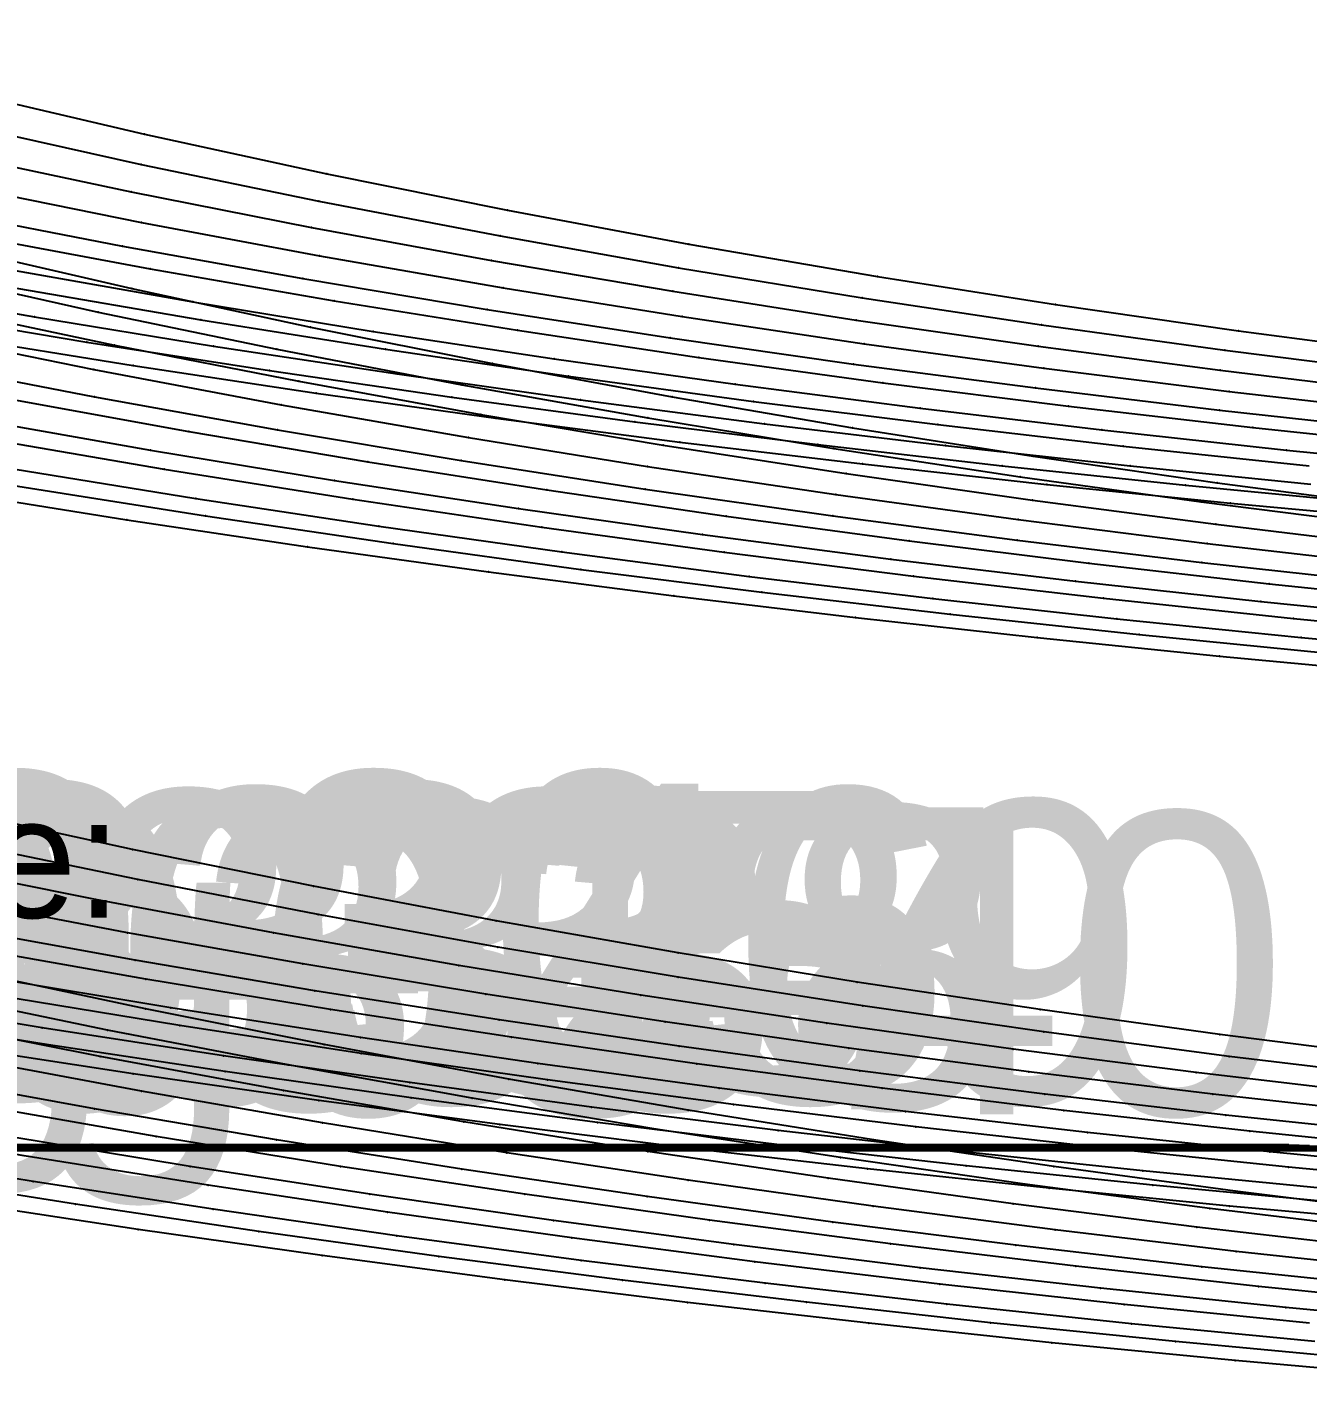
# Model space of a CAD drawing. Extents: x -2408 to 1029, y -526 to 2095.
# Drawn here: x -1053.7 to -947.7, y 815.5 to 927.2 of the extents above; entities that cross this region are included whole.
import ezdxf

# ---------------------------------------------------------------- set-up
doc = ezdxf.new("R2010")
doc.units = 0
doc.layers.add('TEXT', color=7, linetype='Continuous')

# ---------------------------------------------------------------- blocks, each defined once
blk = doc.blocks.new(' -30')
at = {"layer": '1'}
for points in [[(-351.112705, 925.667383), (-366.087844, 927.54152), (-381.124534, 929.593767), (-396.053659, 931.804452), (-411.403685, 934.26337), (-426.274865, 936.835461), (-441.581577, 939.689385), (-456.380685, 942.648381), (-471.413172, 945.853884)], [(-471.326372, 1018.533474), (-456.453895, 1015.055786), (-441.357954, 1011.77869), (-426.385503, 1008.766398), (-411.373524, 1005.973084), (-395.741295, 1003.294762), (-380.982537, 1000.97185), (-365.812658, 998.782208), (-350.671126, 996.787103)]]:
    blk.add_lwpolyline(points, dxfattribs=at)
at = {"layer": '14'}
for points in [[(-352.178831, 938.587466), (-367.373851, 940.521132), (-382.257429, 942.586062), (-397.404225, 944.866379), (-412.236711, 947.281491), (-427.323349, 949.931627), (-442.44033, 952.79284), (-457.450906, 955.84313), (-472.142353, 959.03132)], [(-472.256533, 1005.696211), (-457.505122, 1002.275946), (-442.702748, 999.08554), (-427.630314, 996.072378), (-412.740637, 993.317148), (-397.798192, 990.762433), (-382.840082, 988.407382), (-367.601045, 986.208617), (-352.58876, 984.230198)]]:
    blk.add_lwpolyline(points, dxfattribs=at)
at = {"layer": '3'}
for p in [(-456.453895, 1015.055786), (-441.357954, 1011.77869), (-426.385503, 1008.766398), (-411.373524, 1005.973084), (-395.741295, 1003.294762), (-457.505122, 1002.275946), (-380.982537, 1000.97185), (-442.702748, 999.08554), (-365.812658, 998.782208), (-427.630314, 996.072378), (-412.740637, 993.317148), (-397.798192, 990.762433), (-382.840082, 988.407382), (-367.601045, 986.208617), (-457.450906, 955.84313), (-442.44033, 952.79284), (-427.323349, 949.931627), (-412.236711, 947.281491), (-397.404225, 944.866379), (-456.380685, 942.648381), (-382.257429, 942.586062), (-367.373851, 940.521132), (-441.581577, 939.689385), (-426.274865, 936.835461), (-411.403685, 934.26337), (-396.053659, 931.804452), (-381.124534, 929.593767), (-366.087844, 927.54152)]:
    blk.add_point(p, dxfattribs=at)
at = {"layer": '7'}
blk.add_line((-766.053925, 405.419922), (-432.919998, 405.419922), dxfattribs=at)
at = {"layer": 'TEXT', "color": 7}
blk.add_text('g03-30', height=25, dxfattribs=at).set_placement((-584.85, 411.23))
blk = doc.blocks.new(' -31')
at = {"layer": '1'}
for points in [[(-353.290396, 923.691687), (-368.221521, 925.495972), (-383.537338, 927.516951), (-398.829462, 929.710128), (-414.104112, 932.080051), (-429.340398, 934.632458), (-444.573538, 937.382133), (-459.532115, 940.276712), (-474.660789, 943.4037)], [(-471.709232, 1015.275), (-456.738543, 1011.946158), (-442.02803, 1008.905685), (-427.017117, 1006.026231), (-412.2272, 1003.398908), (-397.015674, 1000.905477), (-382.162075, 998.66676), (-366.967246, 996.565387), (-352.064695, 994.680052)]]:
    blk.add_lwpolyline(points, dxfattribs=at)
at = {"layer": '14'}
for points in [[(-351.593331, 936.278672), (-366.62911, 938.095761), (-381.972089, 940.121824), (-396.963772, 942.272319), (-412.258262, 944.64703), (-427.195375, 947.150038), (-442.100141, 949.837558), (-457.037814, 952.72937), (-471.868929, 955.798982)], [(-475.5471, 1003.127913), (-460.306836, 999.722926), (-445.514757, 996.650941), (-430.180991, 993.696043), (-414.790129, 990.95355), (-399.380814, 988.421363), (-383.940009, 986.09023), (-368.948062, 984.016808), (-353.455415, 982.059377)]]:
    blk.add_lwpolyline(points, dxfattribs=at)
at = {"layer": '3'}
for p in [(-456.738543, 1011.946158), (-442.02803, 1008.905685), (-427.017117, 1006.026231), (-412.2272, 1003.398908), (-397.015674, 1000.905477), (-460.306836, 999.722926), (-382.162075, 998.66676), (-445.514757, 996.650941), (-366.967246, 996.565387), (-430.180991, 993.696043), (-414.790129, 990.95355), (-399.380814, 988.421363), (-383.940009, 986.09023), (-368.948062, 984.016808), (-457.037814, 952.72937), (-442.100141, 949.837558), (-427.195375, 947.150038), (-412.258262, 944.64703), (-396.963772, 942.272319), (-459.532115, 940.276712), (-381.972089, 940.121824), (-366.62911, 938.095761), (-444.573538, 937.382133), (-429.340398, 934.632458), (-414.104112, 932.080051), (-398.829462, 929.710128), (-383.537338, 927.516951), (-368.221521, 925.495972)]:
    blk.add_point(p, dxfattribs=at)
at = {"layer": '7'}
blk.add_line((-766.053925, 405.419922), (-432.919998, 405.419922), dxfattribs=at)
at = {"layer": 'TEXT', "color": 7}
blk.add_text('g03-31', height=25, dxfattribs=at).set_placement((-585.39, 410.31))
blk = doc.blocks.new(' -32')
at = {"layer": '1'}
for points in [[(-353.976405, 921.565671), (-369.317428, 923.344145), (-384.545269, 925.275219), (-399.844287, 927.384717), (-414.803302, 929.614027), (-430.051563, 932.063891), (-444.974561, 934.643978), (-460.159516, 937.459765), (-475.329718, 940.46866)], [(-472.576951, 1012.237316), (-457.608885, 1009.059582), (-442.657641, 1006.10872), (-427.754512, 1003.377851), (-412.729754, 1000.827241), (-397.538175, 998.448761), (-382.453824, 996.279307), (-367.387618, 994.290134), (-352.25817, 992.460743)]]:
    blk.add_lwpolyline(points, dxfattribs=at)
at = {"layer": '14'}
for points in [[(-353.901928, 934.333278), (-369.381724, 936.145979), (-384.534802, 938.086415), (-399.971671, 940.234413), (-415.383167, 942.557516), (-430.463586, 945.010559), (-445.815583, 947.699182), (-460.565213, 950.47251), (-475.844833, 953.545542)], [(-473.984123, 999.544096), (-458.991137, 996.379798), (-443.716487, 993.382964), (-428.640802, 990.638888), (-413.513017, 988.088703), (-398.371981, 985.732108), (-382.935301, 983.524182), (-367.742132, 981.534468), (-352.507979, 979.710591)]]:
    blk.add_lwpolyline(points, dxfattribs=at)
at = {"layer": '3'}
for p in [(-457.608885, 1009.059582), (-442.657641, 1006.10872), (-427.754512, 1003.377851), (-412.729754, 1000.827241), (-397.538175, 998.448761), (-458.991137, 996.379798), (-382.453824, 996.279307), (-367.387618, 994.290134), (-443.716487, 993.382964), (-428.640802, 990.638888), (-413.513017, 988.088703), (-398.371981, 985.732108), (-382.935301, 983.524182), (-367.742132, 981.534468), (-460.565213, 950.47251), (-445.815583, 947.699182), (-430.463586, 945.010559), (-415.383167, 942.557516), (-399.971671, 940.234413), (-384.534802, 938.086415), (-460.159516, 937.459765), (-369.381724, 936.145979), (-444.974561, 934.643978), (-430.051563, 932.063891), (-414.803302, 929.614027), (-399.844287, 927.384717), (-384.545269, 925.275219), (-369.317428, 923.344145)]:
    blk.add_point(p, dxfattribs=at)
at = {"layer": '7'}
blk.add_line((-766.053925, 405.419922), (-432.919998, 405.419922), dxfattribs=at)
at = {"layer": 'TEXT', "color": 7}
blk.add_text('g03-32', height=25, dxfattribs=at).set_placement((-583.25, 409.92))
blk = doc.blocks.new(' -33')
at = {"layer": '1'}
for points in [[(-350.97037, 919.079392), (-366.083953, 920.720249), (-381.084554, 922.504128), (-396.161124, 924.456386), (-411.471937, 926.602703), (-426.503549, 928.875255), (-441.778957, 931.360131), (-456.754608, 933.976534), (-471.712141, 936.776142), (-486.620633, 939.751851), (-501.61909, 942.930526), (-516.447879, 946.280897), (-531.000714, 949.809138), (-545.149032, 953.489389), (-559.232663, 957.409186), (-573.264929, 961.57915), (-587.762905, 966.154363), (-602.382815, 971.016992), (-616.743148, 976.006816), (-631.099971, 981.177403), (-645.33917, 986.503052), (-659.78629, 992.156968), (-673.873731, 997.871882), (-682.281036, 1001.3311)], [(-471.613833, 1008.90997), (-456.773973, 1005.9222), (-442.011796, 1003.155768), (-426.789796, 1000.507146), (-411.961981, 998.117372), (-396.89738, 995.876894), (-382.016764, 993.842441), (-366.648808, 991.912787), (-351.727975, 990.197473)]]:
    blk.add_lwpolyline(points, dxfattribs=at)
at = {"layer": '14'}
for points in [[(-352.823161, 932.039735), (-368.0077, 933.724612), (-383.25396, 935.577225), (-398.165327, 937.546163), (-413.369318, 939.71775), (-428.236572, 942.007384), (-443.388669, 944.516945), (-457.925801, 947.099433), (-473.668786, 950.09661), (-488.719117, 953.158344), (-503.428249, 956.33899), (-518.394975, 959.792511), (-532.655752, 963.323), (-546.027894, 966.87797), (-560.157262, 970.903811), (-574.216292, 975.171093), (-588.977959, 979.915293), (-603.527283, 984.834254), (-618.011682, 989.94154), (-632.130203, 995.1012), (-646.486415, 1000.558219), (-660.505987, 1006.127055), (-674.718011, 1011.948869)], [(-475.633167, 996.775693), (-460.701531, 993.748809), (-445.200238, 990.826444), (-429.661151, 988.11137), (-414.849779, 985.714339), (-399.248583, 983.383719), (-384.126321, 981.308307), (-368.475385, 979.341077), (-353.567356, 977.627548)]]:
    blk.add_lwpolyline(points, dxfattribs=at)
at = {"layer": '3'}
for p in [(-456.773973, 1005.9222), (-442.011796, 1003.155768), (-426.789796, 1000.507146), (-411.961981, 998.117372), (-396.89738, 995.876894), (-460.701531, 993.748809), (-382.016764, 993.842441), (-366.648808, 991.912787), (-445.200238, 990.826444), (-429.661151, 988.11137), (-414.849779, 985.714339), (-399.248583, 983.383719), (-384.126321, 981.308307), (-368.475385, 979.341077), (-457.925801, 947.099433), (-443.388669, 944.516945), (-428.236572, 942.007384), (-413.369318, 939.71775), (-398.165327, 937.546163), (-383.25396, 935.577225), (-456.754608, 933.976534), (-368.0077, 933.724612), (-441.778957, 931.360131), (-426.503549, 928.875255), (-411.471937, 926.602703), (-396.161124, 924.456386), (-381.084554, 922.504128), (-366.083953, 920.720249)]:
    blk.add_point(p, dxfattribs=at)
at = {"layer": '7'}
blk.add_line((-766.053925, 405.419922), (-432.919998, 405.419922), dxfattribs=at)
at = {"layer": 'TEXT', "color": 7}
blk.add_text('g03-33', height=25, dxfattribs=at).set_placement((-587.12, 409.33))
blk = doc.blocks.new(' -34')
at = {"layer": '1'}
for points in [[(-353.6053, 917.214317), (-368.932109, 918.831197), (-384.361803, 920.619104), (-399.514214, 922.532332), (-414.904185, 924.635162), (-430.255784, 926.898214), (-445.596956, 929.331986), (-460.683874, 931.902477), (-475.964371, 934.69203), (-490.718995, 937.562037), (-505.93053, 940.705243), (-520.913507, 944.004726), (-536.03449, 947.564893), (-550.517715, 951.218091), (-564.581737, 955.018842), (-578.356641, 958.999216), (-592.684289, 963.396074), (-607.461636, 968.182291), (-622.171485, 973.173693), (-636.435727, 978.203608), (-651.027226, 983.531141), (-665.113804, 988.889181), (-679.549962, 994.62091)], [(-677.364565, 1069.766371), (-666.730804, 1065.507126), (-663.102734, 1064.053879), (-648.836733, 1058.391212), (-634.525842, 1052.844457), (-620.337866, 1047.54854), (-605.886402, 1042.376982), (-591.365894, 1037.408624), (-576.770702, 1032.658443), (-562.376413, 1028.227201), (-547.633795, 1023.955926), (-533.087103, 1020.006571), (-518.211241, 1016.225169), (-503.479326, 1012.719649), (-488.455408, 1009.376619), (-473.427378, 1006.255243), (-458.358386, 1003.338106), (-443.416867, 1000.646085), (-428.162378, 998.094321), (-412.994413, 995.745823), (-397.799861, 993.576451), (-382.722518, 991.598754), (-367.483907, 989.763779), (-352.346175, 988.095232)]]:
    blk.add_lwpolyline(points, dxfattribs=at)
at = {"layer": '14'}
for points in [[(-352.016187, 929.816011), (-366.944987, 931.389015), (-381.939821, 933.119888), (-397.27343, 935.047198), (-412.229932, 937.082629), (-427.164444, 939.273587), (-442.431576, 941.683226), (-457.313958, 944.204658), (-472.240801, 946.912364), (-487.059718, 949.781816), (-502.20366, 952.901265), (-516.950874, 956.128368), (-531.651047, 959.561811), (-546.292898, 963.232399), (-560.020345, 966.931315), (-573.867632, 970.917508), (-588.30422, 975.33142), (-602.811568, 980.016268), (-617.108707, 984.856855), (-631.029806, 989.757501), (-645.856265, 995.162899), (-659.969788, 1000.515376), (-674.380798, 1006.222042), (-688.357245, 1011.922673)], [(-476.075008, 993.833413), (-460.689771, 990.853934), (-445.519654, 988.121189), (-430.298003, 985.574608), (-415.065461, 983.214414), (-399.522486, 980.993792), (-384.239738, 978.988315), (-368.935912, 977.147014), (-353.592861, 975.459212)]]:
    blk.add_lwpolyline(points, dxfattribs=at)
at = {"layer": '3'}
for p in [(-458.358386, 1003.338106), (-443.416867, 1000.646085), (-428.162378, 998.094321), (-412.994413, 995.745823), (-397.799861, 993.576451), (-382.722518, 991.598754), (-460.689771, 990.853934), (-367.483907, 989.763779), (-445.519654, 988.121189), (-430.298003, 985.574608), (-415.065461, 983.214414), (-399.522486, 980.993792), (-384.239738, 978.988315), (-368.935912, 977.147014), (-457.313958, 944.204658), (-442.431576, 941.683226), (-427.164444, 939.273587), (-412.229932, 937.082629), (-397.27343, 935.047198), (-381.939821, 933.119888), (-460.683874, 931.902477), (-366.944987, 931.389015), (-445.596956, 929.331986), (-430.255784, 926.898214), (-414.904185, 924.635162), (-399.514214, 922.532332), (-384.361803, 920.619104), (-368.932109, 918.831197)]:
    blk.add_point(p, dxfattribs=at)
at = {"layer": '7'}
blk.add_line((-766.053925, 405.419922), (-432.919998, 405.419922), dxfattribs=at)
at = {"layer": 'TEXT', "color": 7}
blk.add_text('g03-34', height=25, dxfattribs=at).set_placement((-585.13, 410.49))
blk = doc.blocks.new(' -35')
at = {"layer": '1'}
for points in [[(-352.936288, 915.03769), (-368.320668, 916.584044), (-383.469333, 918.256894), (-398.82035, 920.106373), (-413.806398, 922.061178), (-429.117689, 924.214545), (-444.394414, 926.525972), (-459.656309, 929.005658), (-474.652752, 931.615779), (-489.854663, 934.440074), (-505.039792, 937.44282), (-520.171583, 940.621769), (-535.139632, 943.962219), (-550.179271, 947.552343), (-564.687605, 951.275287), (-579.084588, 955.230128), (-593.413641, 959.423363), (-607.946936, 963.933398), (-622.645994, 968.730844), (-637.340933, 973.733531), (-651.917128, 978.892163), (-666.263816, 984.163044), (-680.707805, 989.680632)], [(-680.315526, 1065.453364), (-666.027462, 1059.779977), (-651.611507, 1054.176305), (-637.219311, 1048.772205), (-623.014092, 1043.64081), (-608.486627, 1038.611402), (-593.903747, 1033.795453), (-579.233857, 1029.197618), (-564.815979, 1024.932485), (-550.004161, 1020.814638), (-535.091265, 1016.927293), (-520.156573, 1013.280597), (-505.140233, 1009.847361), (-490.106811, 1006.632035), (-475.259847, 1003.664375), (-460.147052, 1000.845864), (-444.90543, 998.200456), (-429.727847, 995.754904), (-414.685584, 993.510281), (-399.456029, 991.412919), (-384.066255, 989.465779), (-368.795335, 987.694646), (-353.40563, 986.063434)]]:
    blk.add_lwpolyline(points, dxfattribs=at)
at = {"layer": '14'}
for points in [[(-353.718078, 927.869738), (-369.051616, 929.432836), (-384.453565, 931.157466), (-399.50526, 932.993672), (-414.870026, 935.023422), (-430.212965, 937.211806), (-445.20275, 939.511353), (-460.495367, 942.028679), (-475.834789, 944.735337), (-491.0641, 947.608372), (-506.25921, 950.66034), (-521.098031, 953.822349), (-536.213614, 957.25268), (-551.27341, 960.91653), (-565.396014, 964.608791), (-579.64267, 968.598995), (-594.495935, 973.029855), (-609.422368, 977.744659), (-624.13107, 982.628705), (-638.776166, 987.69986), (-653.040461, 992.815067), (-667.56699, 998.217291), (-681.748244, 1003.716345)], [(-685.818481, 1053.975449), (-673.835528, 1049.204201), (-659.857225, 1043.739088), (-645.797305, 1038.406831), (-631.700723, 1033.253456), (-617.297163, 1028.197277), (-603.067458, 1023.419731), (-588.770455, 1018.847618), (-574.405683, 1014.494099), (-559.735662, 1010.305546), (-545.238088, 1006.416427), (-530.682767, 1002.74819), (-516.041644, 999.283883), (-501.388954, 996.031184), (-486.694518, 992.974543), (-471.702526, 990.058182), (-456.93501, 987.376325), (-442.117374, 984.86758), (-427.290984, 982.5327), (-412.439514, 980.364073), (-397.273336, 978.319749), (-382.378851, 976.471969), (-367.445227, 974.769211), (-352.516082, 973.21241)]]:
    blk.add_lwpolyline(points, dxfattribs=at)
at = {"layer": '3'}
for p in [(-460.147052, 1000.845864), (-444.90543, 998.200456), (-429.727847, 995.754904), (-414.685584, 993.510281), (-399.456029, 991.412919), (-384.066255, 989.465779), (-456.93501, 987.376325), (-368.795335, 987.694646), (-442.117374, 984.86758), (-427.290984, 982.5327), (-412.439514, 980.364073), (-397.273336, 978.319749), (-382.378851, 976.471969), (-367.445227, 974.769211), (-460.495367, 942.028679), (-445.20275, 939.511353), (-430.212965, 937.211806), (-414.870026, 935.023422), (-399.50526, 932.993672), (-384.453565, 931.157466), (-459.656309, 929.005658), (-369.051616, 929.432836), (-444.394414, 926.525972), (-429.117689, 924.214545), (-413.806398, 922.061178), (-398.82035, 920.106373), (-383.469333, 918.256894), (-368.320668, 916.584044)]:
    blk.add_point(p, dxfattribs=at)
at = {"layer": '7'}
blk.add_line((-766.053925, 405.419922), (-432.919998, 405.419922), dxfattribs=at)
at = {"layer": 'TEXT', "color": 7}
blk.add_text('g03-35', height=25, dxfattribs=at).set_placement((-578.12, 409.94))
blk = doc.blocks.new(' -36')
at = {"layer": '1'}
for points in [[(-351.102485, 912.786098), (-366.083714, 914.209209), (-381.443946, 915.813289), (-396.395733, 917.519407), (-411.829852, 919.429536), (-426.746109, 921.42217), (-441.971365, 923.609247), (-456.844676, 925.900884), (-472.038766, 928.406724), (-486.859441, 931.017239), (-501.714928, 933.803816), (-516.474197, 936.74178), (-531.401999, 939.886106), (-546.088026, 943.170944), (-560.933354, 946.717948), (-575.51271, 950.448781), (-589.957954, 954.406344), (-604.404219, 958.623304), (-618.897854, 963.098694), (-633.213269, 967.739666), (-647.673371, 972.626913), (-661.873992, 977.607779), (-676.349423, 982.865193), (-690.433545, 988.167029)], [(-689.919197, 1063.823327), (-675.825793, 1058.274928), (-661.477151, 1052.75744), (-647.277517, 1047.486629), (-633.11935, 1042.429324), (-618.791001, 1037.518718), (-604.521144, 1032.846354), (-590.059062, 1028.344219), (-575.426927, 1024.038162), (-560.829603, 1019.996645), (-545.966284, 1016.130939), (-531.252118, 1012.538117), (-516.291325, 1009.110718), (-501.482581, 1005.93041), (-486.698475, 1002.956437), (-471.81323, 1000.156063), (-456.631721, 997.491414), (-441.683669, 995.04864), (-426.706675, 992.775231), (-411.707759, 990.66733), (-396.37825, 988.68024), (-381.338483, 986.887665), (-366.022177, 985.21425), (-350.950072, 983.715811)]]:
    blk.add_lwpolyline(points, dxfattribs=at)
at = {"layer": '14'}
for points in [[(-352.393684, 925.655253), (-367.415536, 927.106656), (-382.509987, 928.707891), (-397.588718, 930.452938), (-413.025949, 932.390924), (-428.067692, 934.42966), (-442.750242, 936.567781), (-458.461796, 939.023666), (-473.43249, 941.532095), (-488.453137, 944.221019), (-503.363575, 947.064247), (-517.912664, 950.005968), (-533.463402, 953.339242), (-548.262858, 956.720712), (-563.008501, 960.325957), (-577.495392, 964.129015), (-592.109715, 968.236476), (-606.655787, 972.581535), (-621.283972, 977.194614), (-635.695682, 981.960896), (-650.048226, 986.902204), (-664.694738, 992.121262), (-678.93506, 997.378161)], [(-683.234201, 1047.528873), (-668.828007, 1041.963218), (-654.388899, 1036.565905), (-639.884626, 1031.34536), (-625.064302, 1026.229331), (-610.423134, 1021.40198), (-595.712985, 1016.789458), (-580.110424, 1012.168741), (-565.841012, 1008.193847), (-550.928137, 1004.28606), (-535.95808, 1000.602625), (-520.901936, 997.126341), (-505.835526, 993.865124), (-490.727628, 990.803336), (-475.315196, 987.885057), (-460.134892, 985.204572), (-444.904269, 982.700276), (-429.665737, 980.373182), (-414.402498, 978.215735), (-398.816805, 976.185844), (-383.511129, 974.354146), (-368.166007, 972.669229), (-352.826267, 971.136628)]]:
    blk.add_lwpolyline(points, dxfattribs=at)
at = {"layer": '3'}
for p in [(-456.631721, 997.491414), (-441.683669, 995.04864), (-426.706675, 992.775231), (-411.707759, 990.66733), (-396.37825, 988.68024), (-381.338483, 986.887665), (-460.134892, 985.204572), (-366.022177, 985.21425), (-444.904269, 982.700276), (-429.665737, 980.373182), (-414.402498, 978.215735), (-398.816805, 976.185844), (-383.511129, 974.354146), (-368.166007, 972.669229), (-458.461796, 939.023666), (-442.750242, 936.567781), (-428.067692, 934.42966), (-413.025949, 932.390924), (-397.588718, 930.452938), (-382.509987, 928.707891), (-367.415536, 927.106656), (-456.844676, 925.900884), (-441.971365, 923.609247), (-426.746109, 921.42217), (-411.829852, 919.429536), (-396.395733, 917.519407), (-381.443946, 915.813289), (-366.083714, 914.209209)]:
    blk.add_point(p, dxfattribs=at)
at = {"layer": '7'}
blk.add_line((-766.053925, 405.419922), (-432.919998, 405.419922), dxfattribs=at)
at = {"layer": 'TEXT', "color": 7}
blk.add_text('g03-36', height=25, dxfattribs=at).set_placement((-573.39, 410.17))
blk = doc.blocks.new(' -37')
at = {"layer": '1'}
for points in [[(-368.222294, 912.301225), (-383.573767, 913.858021), (-398.842883, 915.550035), (-414.151465, 917.391644), (-429.319369, 919.362242), (-444.589947, 921.496176), (-459.458358, 923.7234), (-474.683193, 926.162767), (-489.518295, 928.701425), (-504.686977, 931.4682), (-519.353713, 934.30624), (-534.946434, 937.500046), (-549.536998, 940.671178), (-565.043626, 944.260929), (-579.719997, 947.898719), (-594.142438, 951.72686), (-608.849022, 955.888202), (-623.617591, 960.320251), (-638.286424, 964.958592), (-652.924611, 969.802679), (-667.209652, 974.709338), (-681.741429, 979.865051), (-695.873955, 985.069032)], [(-696.377933, 1060.979036), (-681.952298, 1055.380489), (-667.660078, 1049.986986), (-653.116476, 1044.702242), (-638.756824, 1039.689667), (-624.082034, 1034.780541), (-609.641131, 1030.172545), (-594.830878, 1025.688203), (-580.212215, 1021.508686), (-565.268897, 1017.490239), (-550.459273, 1013.747483), (-535.403674, 1010.172676), (-520.526289, 1006.856372), (-505.379661, 1003.689983), (-490.376879, 1000.75322), (-475.155607, 997.96775), (-460.046476, 995.387627), (-444.764461, 992.957588), (-429.595527, 990.718866), (-414.263749, 988.626039), (-399.012783, 986.705536), (-383.641677, 984.924804), (-368.25393, 983.293401)]]:
    blk.add_lwpolyline(points, dxfattribs=at)
at = {"layer": '14'}
for points in [[(-354.464864, 923.776227), (-369.96115, 925.231088), (-385.35464, 926.820901), (-400.821339, 928.566949), (-415.920977, 930.41601), (-431.351645, 932.455452), (-446.76127, 934.648276), (-461.801489, 936.944287), (-477.162716, 939.454594), (-492.576146, 942.148461), (-507.877097, 945.000931), (-523.145764, 948.02499), (-538.043217, 951.149056), (-553.237313, 954.534323), (-568.379553, 958.140841), (-583.259256, 961.944398), (-597.557565, 965.85972), (-612.502695, 970.21447), (-627.378426, 974.800606), (-642.339139, 979.649843), (-657.08287, 984.638499), (-671.428996, 989.667837), (-686.062971, 994.971475)], [(-689.955286, 1044.841239), (-675.135504, 1039.217935), (-660.278699, 1033.778931), (-645.35426, 1028.526784), (-630.939279, 1023.664606), (-615.877905, 1018.815825), (-600.745907, 1014.193047), (-586.139404, 1009.976964), (-570.870374, 1005.829338), (-555.538676, 1001.918483), (-540.150856, 998.234788), (-524.676906, 994.760917), (-509.194248, 991.505117), (-494.260561, 988.563888), (-478.701086, 985.698197), (-463.107879, 983.021274), (-447.464219, 980.523584), (-431.813528, 978.20646), (-416.701958, 976.136393), (-401.005905, 974.154058), (-385.290081, 972.331459), (-369.534435, 970.658148), (-353.784975, 969.144298)]]:
    blk.add_lwpolyline(points, dxfattribs=at)
at = {"layer": '3'}
for p in [(-460.046476, 995.387627), (-444.764461, 992.957588), (-429.595527, 990.718866), (-414.263749, 988.626039), (-399.012783, 986.705536), (-383.641677, 984.924804), (-463.107879, 983.021274), (-447.464219, 980.523584), (-431.813528, 978.20646), (-416.701958, 976.136393), (-401.005905, 974.154058), (-385.290081, 972.331459), (-369.534435, 970.658148), (-461.801489, 936.944287), (-446.76127, 934.648276), (-431.351645, 932.455452), (-415.920977, 930.41601), (-400.821339, 928.566949), (-385.35464, 926.820901), (-369.96115, 925.231088), (-459.458358, 923.7234), (-444.589947, 921.496176), (-429.319369, 919.362242), (-414.151465, 917.391644), (-398.842883, 915.550035), (-383.573767, 913.858021)]:
    blk.add_point(p, dxfattribs=at)
at = {"layer": '7'}
blk.add_line((-766.053925, 405.419922), (-432.919998, 405.419922), dxfattribs=at)
at = {"layer": 'TEXT', "color": 7}
blk.add_text('g03-37', height=25, dxfattribs=at).set_placement((-573.37, 408.66))
blk = doc.blocks.new(' -38')
at = {"layer": '1'}
for points in [[(-367.796508, 910.16426), (-382.986446, 911.636908), (-398.281011, 913.25799), (-413.319178, 914.989852), (-428.581686, 916.889147), (-443.837055, 918.932134), (-459.06097, 921.119342), (-473.971512, 923.410495), (-489.148766, 925.901077), (-504.021637, 928.502933), (-519.143084, 931.312723), (-534.117269, 934.259495), (-549.17449, 937.395282), (-564.172123, 940.704734), (-579.143841, 944.22643), (-593.828656, 947.92436), (-608.681233, 951.919878), (-623.447312, 956.148027), (-638.167271, 960.606987), (-652.657825, 965.21925), (-667.255307, 970.063828), (-681.801836, 975.066497), (-696.291356, 980.224635)], [(-695.10222, 1055.193849), (-680.700302, 1049.789536), (-666.390865, 1044.60093), (-651.86658, 1039.534499), (-637.201431, 1034.63018), (-622.54811, 1029.949667), (-608.05136, 1025.548041), (-593.266315, 1021.301709), (-578.334457, 1017.259113), (-563.427684, 1013.462461), (-548.820473, 1009.960823), (-533.814773, 1006.576329), (-518.898563, 1003.415658), (-503.81131, 1000.416038), (-489.018966, 997.659611), (-473.865014, 995.017371), (-459.018791, 992.599587), (-443.810385, 990.291525), (-428.626441, 988.15345), (-413.372675, 986.16768), (-398.380012, 984.364779), (-383.091149, 982.670512), (-368.117008, 981.152869)]]:
    blk.add_lwpolyline(points, dxfattribs=at)
at = {"layer": '14'}
for points in [[(-367.016424, 922.846396), (-382.044767, 924.305899), (-397.150632, 925.910454), (-412.241476, 927.652133), (-427.710771, 929.582337), (-442.766392, 931.605115), (-458.197933, 933.830932), (-473.211022, 936.149782), (-488.199541, 938.621876), (-503.243807, 941.267241), (-518.17583, 944.058712), (-533.077899, 947.00955), (-548.345285, 950.207254), (-563.175652, 953.505247), (-577.957604, 957.010234), (-592.476624, 960.693889), (-607.137884, 964.67407), (-621.73458, 968.887432), (-636.267032, 973.317595), (-650.893257, 977.999417), (-665.30186, 982.811348), (-679.30642, 987.656541), (-694.327577, 993.023309)], [(-683.62422, 1037.330167), (-669.20928, 1032.125264), (-654.470625, 1027.004771), (-639.929006, 1022.161042), (-625.323363, 1017.51357), (-610.653421, 1013.074381), (-595.662161, 1008.783984), (-580.863962, 1004.792976), (-566.008692, 1001.018653), (-551.102029, 997.452711), (-536.112276, 994.078799), (-521.118183, 990.906521), (-505.200674, 987.750898), (-490.738192, 985.064912), (-475.639206, 982.437272), (-460.491044, 979.975138), (-445.337875, 977.680262), (-430.161493, 975.545388), (-414.648144, 973.527202), (-399.431742, 971.701881), (-384.198246, 970.019139), (-368.926756, 968.472011), (-353.664202, 967.07645)]]:
    blk.add_lwpolyline(points, dxfattribs=at)
at = {"layer": '3'}
for p in [(-473.865014, 995.017371), (-459.018791, 992.599587), (-443.810385, 990.291525), (-428.626441, 988.15345), (-413.372675, 986.16768), (-398.380012, 984.364779), (-383.091149, 982.670512), (-460.491044, 979.975138), (-445.337875, 977.680262), (-430.161493, 975.545388), (-414.648144, 973.527202), (-399.431742, 971.701881), (-384.198246, 970.019139), (-368.926756, 968.472011), (-473.211022, 936.149782), (-458.197933, 933.830932), (-442.766392, 931.605115), (-427.710771, 929.582337), (-412.241476, 927.652133), (-397.150632, 925.910454), (-473.971512, 923.410495), (-382.044767, 924.305899), (-459.06097, 921.119342), (-443.837055, 918.932134), (-428.581686, 916.889147), (-413.319178, 914.989852), (-398.281011, 913.25799), (-382.986446, 911.636908)]:
    blk.add_point(p, dxfattribs=at)
at = {"layer": '7'}
blk.add_line((-766.053925, 405.419922), (-432.919998, 405.419922), dxfattribs=at)
at = {"layer": 'TEXT', "color": 7}
blk.add_text('g03-38', height=25, dxfattribs=at).set_placement((-574.11, 408.79))
blk = doc.blocks.new(' -39')
at = {"layer": '1'}
for points in [[(-368.134916, 908.121614), (-383.408379, 909.54612), (-398.738731, 911.109704), (-413.984858, 912.802302), (-429.224414, 914.632572), (-444.43764, 916.599058), (-459.369995, 918.6681), (-474.544191, 920.916216), (-489.747335, 923.322579), (-504.873214, 925.875688), (-519.739144, 928.542034), (-534.809225, 931.405934), (-549.529295, 934.361248), (-564.535652, 937.543096), (-579.294051, 940.865493), (-594.210439, 944.445963), (-608.74346, 948.169501), (-623.541269, 952.212173), (-638.283165, 956.486251), (-652.952613, 960.972167), (-667.279614, 965.559094), (-681.833281, 970.406735), (-696.159356, 975.344522)], [(-694.621465, 1049.9073), (-680.25487, 1044.704049), (-665.92535, 1039.703311), (-651.438478, 1034.844798), (-636.958934, 1030.196749), (-622.347235, 1025.727268), (-607.829158, 1021.516035), (-593.092423, 1017.4779), (-578.563008, 1013.721235), (-563.717708, 1010.102746), (-548.604151, 1006.63477), (-533.668332, 1003.41051), (-518.760117, 1000.38472), (-503.750367, 997.524538), (-488.67564, 994.832284), (-473.604773, 992.314048), (-458.480938, 989.954475), (-443.359927, 987.757468), (-428.199633, 985.713765), (-413.037278, 983.82356), (-397.774347, 982.065886), (-382.579807, 980.454566), (-367.123919, 978.962105)]]:
    blk.add_lwpolyline(points, dxfattribs=at)
at = {"layer": '14'}
for points in [[(-369.899802, 921.031054), (-385.294686, 922.492053), (-400.769359, 924.101164), (-416.228944, 925.850726), (-431.304898, 927.694329), (-446.730073, 929.724091), (-462.135276, 931.900733), (-477.154961, 934.171595), (-492.514354, 936.651604), (-507.931686, 939.307875), (-523.234368, 942.114068), (-538.506829, 945.083742), (-553.393472, 948.142375), (-568.597582, 951.451346), (-583.754813, 954.965825), (-598.855704, 958.712109), (-613.682583, 962.652486), (-628.654201, 966.890039), (-643.560282, 971.353927), (-658.562591, 976.079333), (-673.340516, 980.944525), (-688.062694, 985.976099)], [(-690.153771, 1034.761476), (-675.345223, 1029.517459), (-661.080527, 1024.658558), (-646.145439, 1019.782596), (-631.144878, 1015.112238), (-616.078544, 1010.659798), (-601.574873, 1006.606813), (-586.383279, 1002.601867), (-571.135147, 998.816587), (-554.93492, 995.038613), (-540.454036, 991.863113), (-525.068648, 988.688356), (-510.266124, 985.819422), (-494.809999, 983.009908), (-479.322493, 980.377839), (-463.785503, 977.914225), (-448.244231, 975.621049), (-432.679961, 973.491027), (-417.688196, 971.592148), (-402.085336, 969.767782), (-386.442277, 968.085819), (-370.807059, 966.548447)]]:
    blk.add_lwpolyline(points, dxfattribs=at)
at = {"layer": '3'}
for p in [(-473.604773, 992.314048), (-458.480938, 989.954475), (-443.359927, 987.757468), (-428.199633, 985.713765), (-413.037278, 983.82356), (-397.774347, 982.065886), (-382.579807, 980.454566), (-463.785503, 977.914225), (-448.244231, 975.621049), (-432.679961, 973.491027), (-417.688196, 971.592148), (-402.085336, 969.767782), (-386.442277, 968.085819), (-477.154961, 934.171595), (-462.135276, 931.900733), (-446.730073, 929.724091), (-431.304898, 927.694329), (-416.228944, 925.850726), (-400.769359, 924.101164), (-385.294686, 922.492053), (-474.544191, 920.916216), (-459.369995, 918.6681), (-444.43764, 916.599058), (-429.224414, 914.632572), (-413.984858, 912.802302), (-398.738731, 911.109704), (-383.408379, 909.54612)]:
    blk.add_point(p, dxfattribs=at)
at = {"layer": '7'}
blk.add_line((-766.053925, 405.419922), (-432.919998, 405.419922), dxfattribs=at)
at = {"layer": 'TEXT', "color": 7}
blk.add_text('g03-39', height=25, dxfattribs=at).set_placement((-566.62, 409.3))
blk = doc.blocks.new(' -40')
at = {"layer": '1'}
for points in [[(-367.364014, 906.003151), (-382.566911, 907.358057), (-397.73832, 908.8361), (-412.916166, 910.447602), (-427.928258, 912.172961), (-443.076012, 914.046493), (-458.206556, 916.054192), (-473.430864, 918.216233), (-488.521518, 920.504771), (-503.802488, 922.975137), (-518.697682, 925.536679), (-533.712952, 928.276481), (-548.699854, 931.167774), (-563.73113, 934.226303), (-578.64294, 937.434832), (-593.523432, 940.832687), (-608.265674, 944.420964), (-623.037715, 948.262567), (-637.749039, 952.331167), (-652.497749, 956.644366), (-667.086432, 961.132105), (-681.770925, 965.858444), (-695.972976, 970.603217)], [(-696.748703, 1045.74392), (-682.263601, 1040.652458), (-667.618612, 1035.700451), (-653.013265, 1030.964924), (-638.183089, 1026.374451), (-623.453167, 1022.041528), (-608.814152, 1017.966122), (-593.964097, 1014.062397), (-579.060969, 1010.366265), (-564.247687, 1006.901154), (-549.253976, 1003.595558), (-534.087185, 1000.44865), (-519.017233, 997.509636), (-504.053926, 994.769193), (-488.921597, 992.170757), (-473.864017, 989.751068), (-458.680168, 987.473051), (-443.800501, 985.393607), (-428.574356, 983.418173), (-413.422716, 981.60052), (-398.162352, 979.909589), (-382.954434, 978.356849), (-367.666352, 976.938653)]]:
    blk.add_lwpolyline(points, dxfattribs=at)
at = {"layer": '14'}
for points in [[(-367.950069, 918.799705), (-383.018029, 920.154666), (-397.978815, 921.626812), (-413.022022, 923.23768), (-427.674827, 924.933175), (-443.47804, 926.902935), (-458.473322, 928.91115), (-473.864828, 931.117856), (-488.819894, 933.407924), (-503.751794, 935.843521), (-518.745305, 938.444687), (-533.624393, 941.182896), (-548.47564, 944.07202), (-563.714223, 947.200754), (-578.500073, 950.414068), (-593.242419, 953.818497), (-607.932947, 957.437126), (-623.118157, 961.438904), (-637.686866, 965.524383), (-652.19527, 969.820581), (-666.809009, 974.365372), (-681.198367, 979.039045), (-695.534872, 983.871909)], [(-695.47746, 1031.814563), (-681.166465, 1026.852444), (-666.52104, 1021.96988), (-652.091413, 1017.360854), (-637.602513, 1012.942418), (-622.14281, 1008.468421), (-608.176315, 1004.644886), (-593.512742, 1000.845936), (-578.799071, 997.245029), (-564.001127, 993.826102), (-549.201675, 990.600189), (-534.365017, 987.55214), (-519.199466, 984.621136), (-504.296689, 981.915421), (-489.365303, 979.371384), (-474.386271, 976.98072), (-459.40548, 974.746026), (-444.403343, 972.660415), (-429.049913, 970.679392), (-414.010709, 968.883692), (-398.955574, 967.222322), (-383.862224, 965.686938), (-368.779677, 964.287542)]]:
    blk.add_lwpolyline(points, dxfattribs=at)
at = {"layer": '3'}
for p in [(-473.864017, 989.751068), (-458.680168, 987.473051), (-443.800501, 985.393607), (-428.574356, 983.418173), (-413.422716, 981.60052), (-398.162352, 979.909589), (-382.954434, 978.356849), (-474.386271, 976.98072), (-459.40548, 974.746026), (-444.403343, 972.660415), (-429.049913, 970.679392), (-414.010709, 968.883692), (-398.955574, 967.222322), (-383.862224, 965.686938), (-473.864828, 931.117856), (-458.473322, 928.91115), (-443.47804, 926.902935), (-427.674827, 924.933175), (-413.022022, 923.23768), (-397.978815, 921.626812), (-383.018029, 920.154666), (-473.430864, 918.216233), (-458.206556, 916.054192), (-443.076012, 914.046493), (-427.928258, 912.172961), (-412.916166, 910.447602), (-397.73832, 908.8361), (-382.566911, 907.358057)]:
    blk.add_point(p, dxfattribs=at)
at = {"layer": '7'}
blk.add_line((-766.053925, 405.419922), (-432.919998, 405.419922), dxfattribs=at)
at = {"layer": '1'}
blk.add_text('Piece Name:  ', height=10, dxfattribs=at).set_placement((-628.243413, 424.675431))
at = {"layer": 'TEXT', "color": 7}
blk.add_text('g03-40', height=25, dxfattribs=at).set_placement((-559.09, 408.39))

msp = doc.modelspace()

# ---------------------------------------------------------------- block references
at = {"layer": '1'}
for name, p in [(' -32', (-514.58038, 429.196867)), (' -30', (-516.281493, 429.297884)), (' -34', (-512.877729, 429.098086)), (' -33', (-513.729155, 429.147803)), (' -36', (-507.788996, 429.001375)), (' -35', (-508.640982, 429.051384)), (' -38', (-502.699294, 428.903101)), (' -31', (-515.430888, 429.247568)), (' -37', (-503.551747, 428.953571)), (' -39', (-498.461818, 428.854057)), (' -40', (-494.224148, 428.804325)), (' -40', (-571.08619, -90.544825)), (' -38', (-579.253783, -91.775472)), (' -39', (-575.170005, -91.15992)), (' -36', (-583.359915, -93.009197)), (' -32', (-587.506908, -95.474868)), (' -37', (-579.276546, -92.393365)), (' -34', (-587.46481, -94.242756)), (' -35', (-583.382004, -93.626476)), (' -33', (-587.486083, -94.859148)), (' -31', (-587.527219, -96.089244)), (' -30', (-587.547006, -96.703028))]:
    msp.add_blockref(name, p, dxfattribs=at)

doc.saveas('drawing.dxf')
